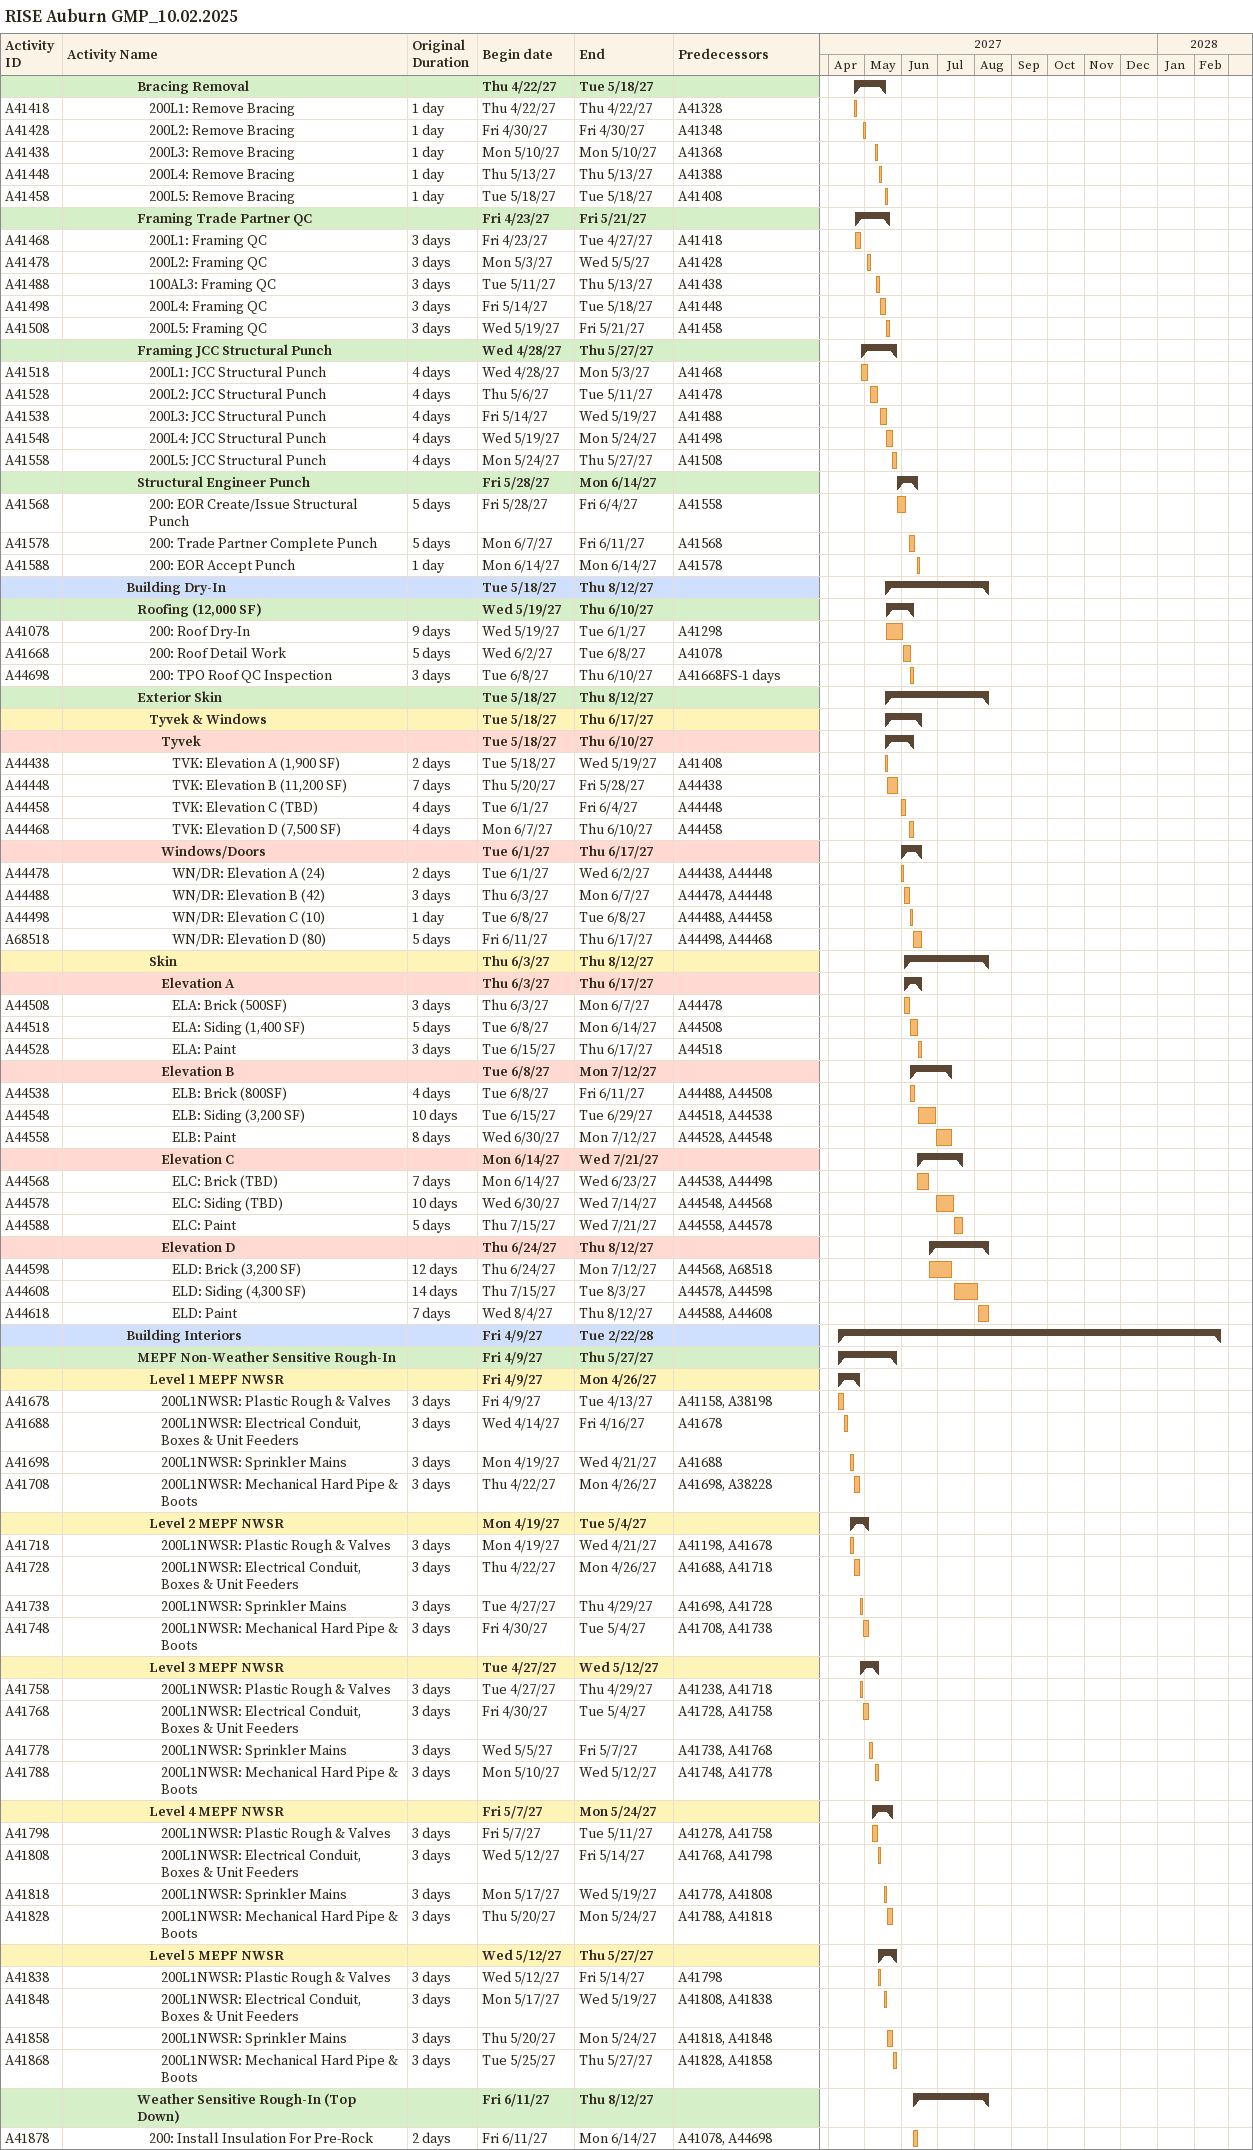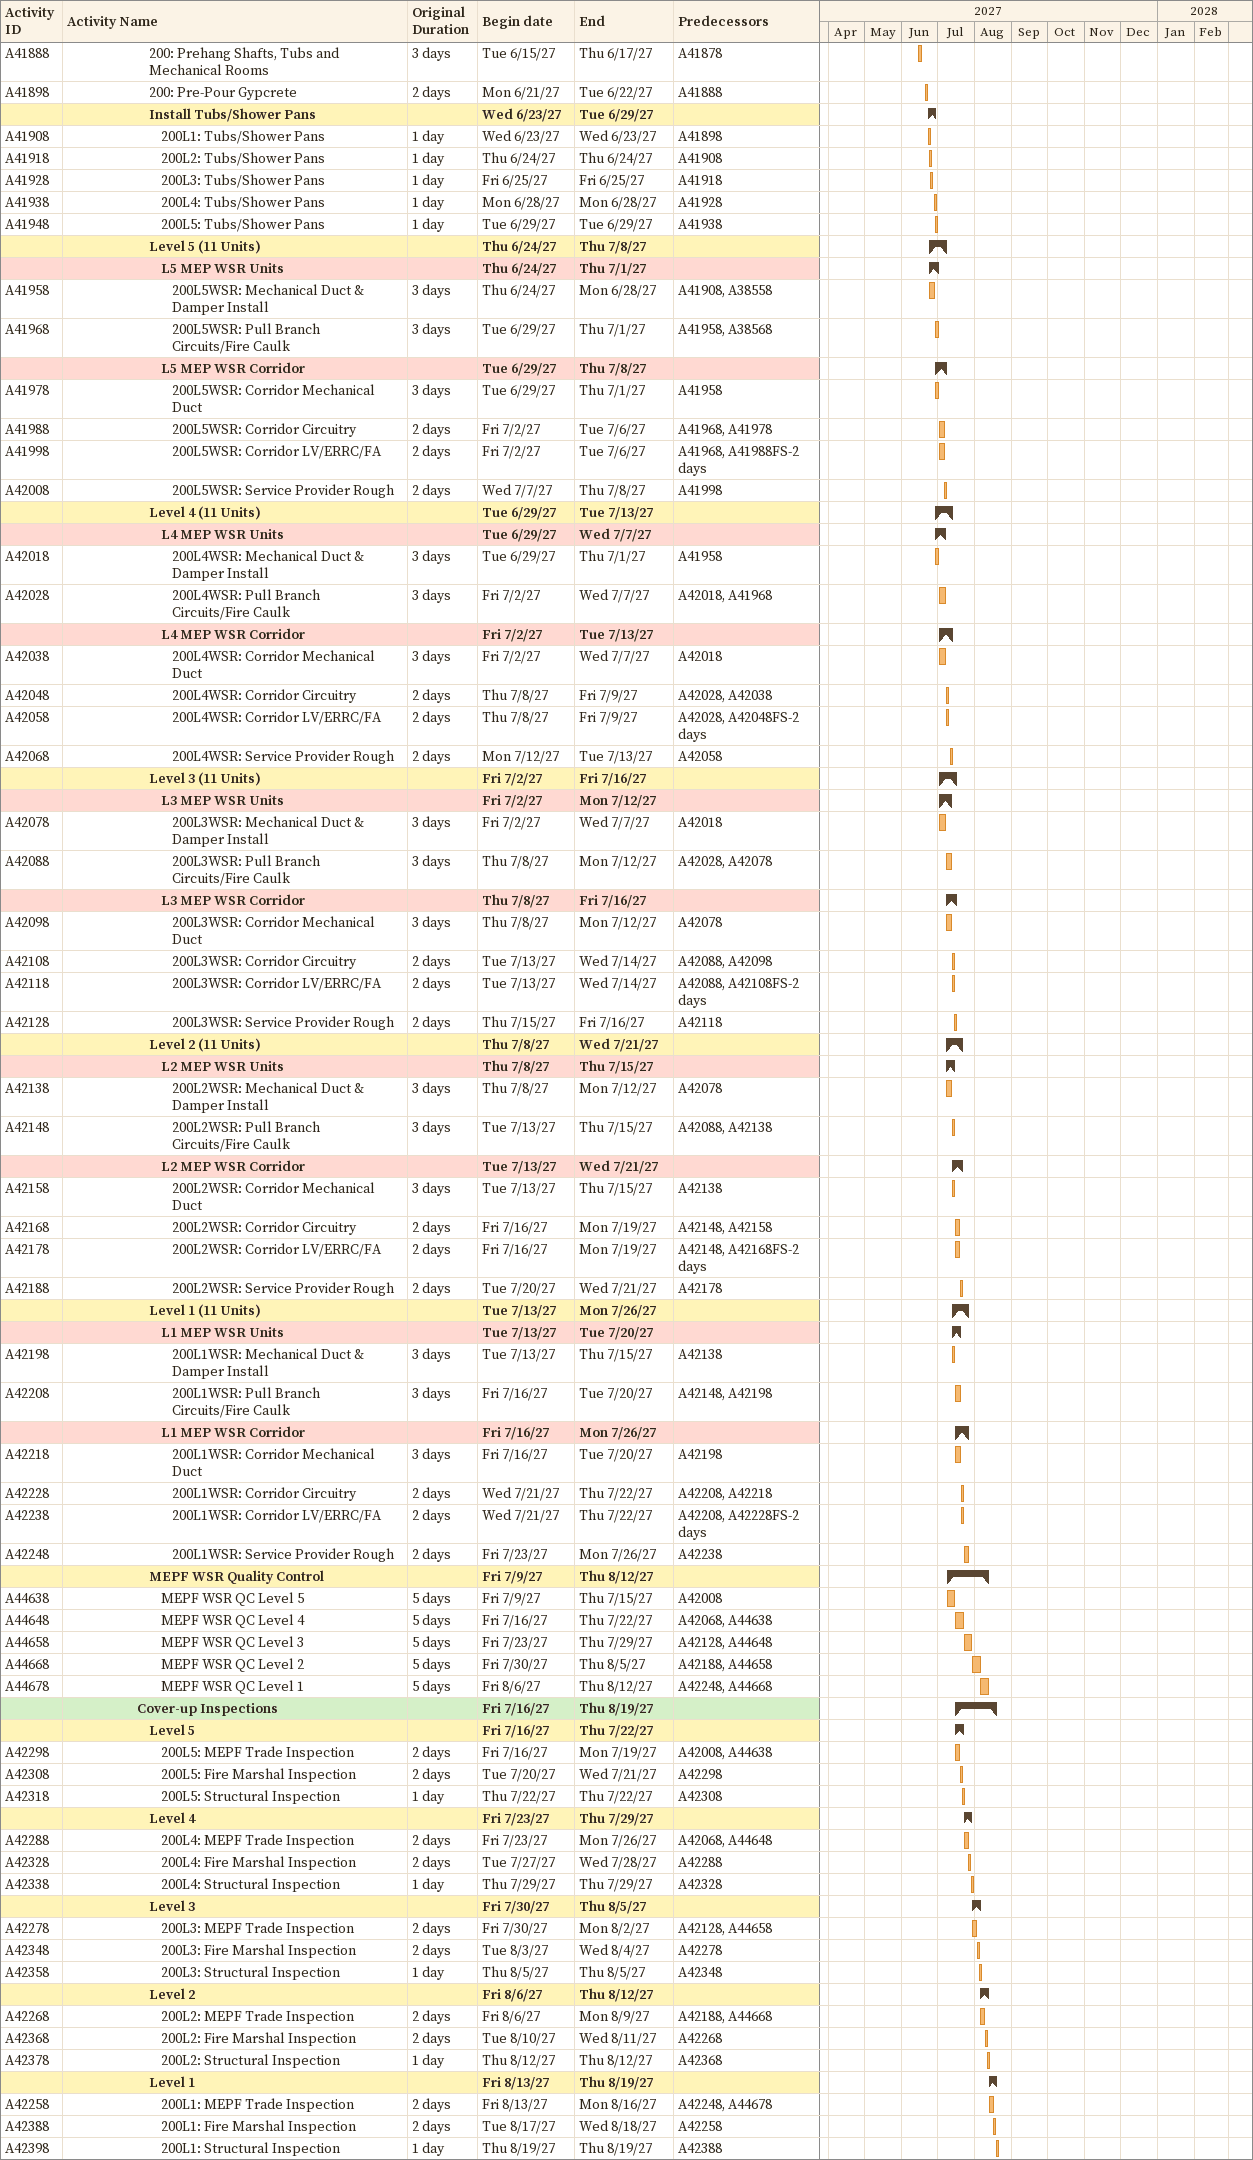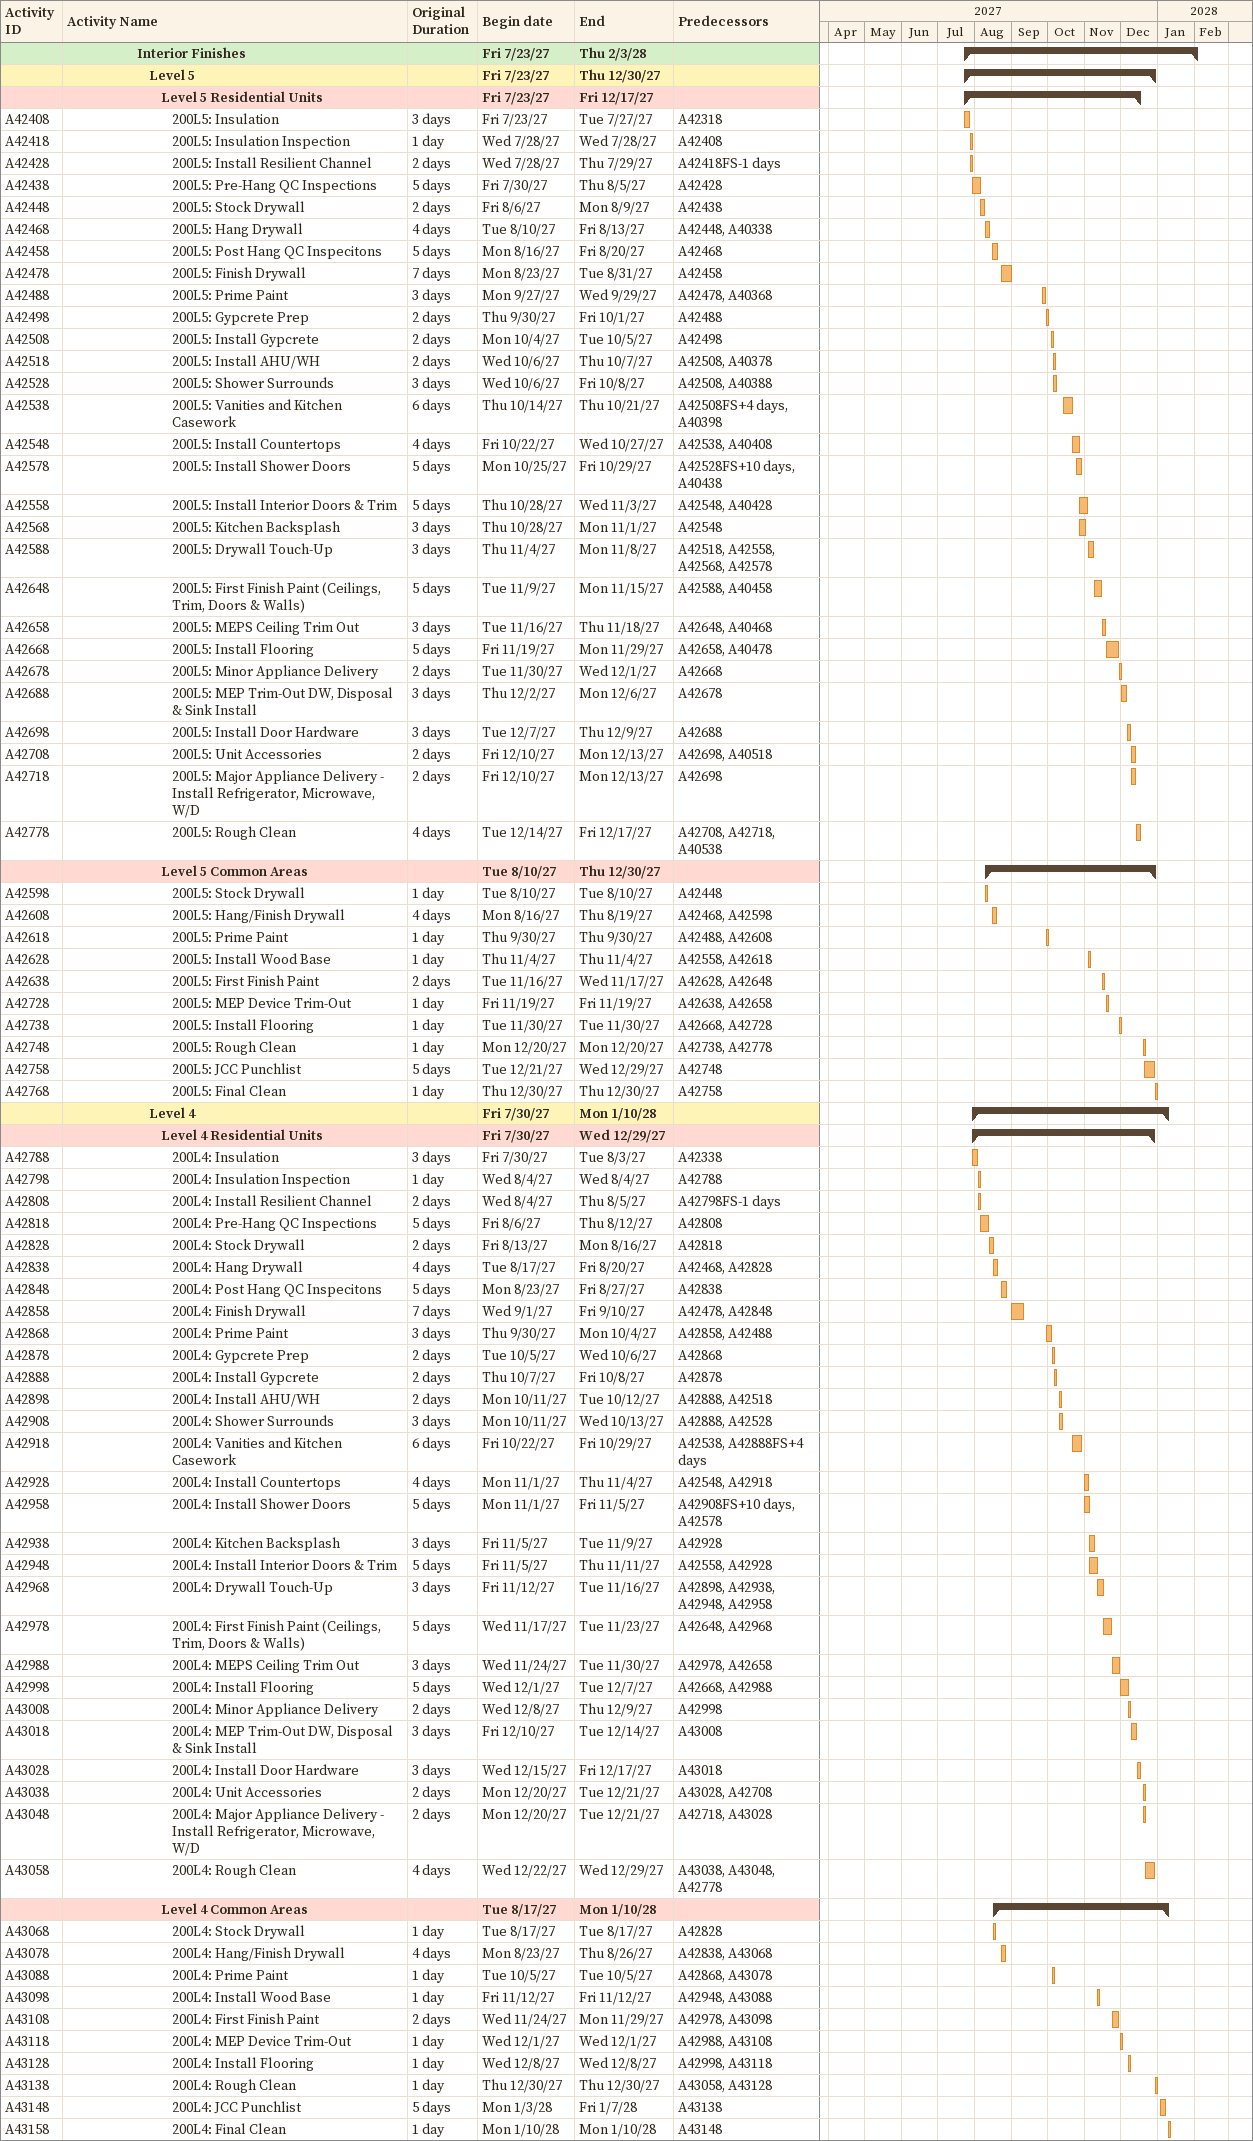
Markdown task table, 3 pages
RISE Auburn GMP_10.02.2025

| ID | Level | Task | Original duration | Start | Finish | Predecessors |
|---|---|---|---|---|---|---|
|  | 7 | **Bracing Removal** |  | 2027-04-22 | 2027-05-18 |  |
| A41418 | 8 | 200L1: Remove Bracing | 1d | 2027-04-22 | 2027-04-22 | A41328 |
| A41428 | 8 | 200L2: Remove Bracing | 1d | 2027-04-30 | 2027-04-30 | A41348 |
| A41438 | 8 | 200L3: Remove Bracing | 1d | 2027-05-10 | 2027-05-10 | A41368 |
| A41448 | 8 | 200L4: Remove Bracing | 1d | 2027-05-13 | 2027-05-13 | A41388 |
| A41458 | 8 | 200L5: Remove Bracing | 1d | 2027-05-18 | 2027-05-18 | A41408 |
|  | 7 | **Framing Trade Partner QC** |  | 2027-04-23 | 2027-05-21 |  |
| A41468 | 8 | 200L1: Framing QC | 3d | 2027-04-23 | 2027-04-27 | A41418 |
| A41478 | 8 | 200L2: Framing QC | 3d | 2027-05-03 | 2027-05-05 | A41428 |
| A41488 | 8 | 100AL3: Framing QC | 3d | 2027-05-11 | 2027-05-13 | A41438 |
| A41498 | 8 | 200L4: Framing QC | 3d | 2027-05-14 | 2027-05-18 | A41448 |
| A41508 | 8 | 200L5: Framing QC | 3d | 2027-05-19 | 2027-05-21 | A41458 |
|  | 7 | **Framing JCC Structural Punch** |  | 2027-04-28 | 2027-05-27 |  |
| A41518 | 8 | 200L1: JCC Structural Punch | 4d | 2027-04-28 | 2027-05-03 | A41468 |
| A41528 | 8 | 200L2: JCC Structural Punch | 4d | 2027-05-06 | 2027-05-11 | A41478 |
| A41538 | 8 | 200L3: JCC Structural Punch | 4d | 2027-05-14 | 2027-05-19 | A41488 |
| A41548 | 8 | 200L4: JCC Structural Punch | 4d | 2027-05-19 | 2027-05-24 | A41498 |
| A41558 | 8 | 200L5: JCC Structural Punch | 4d | 2027-05-24 | 2027-05-27 | A41508 |
|  | 7 | **Structural Engineer Punch** |  | 2027-05-28 | 2027-06-14 |  |
| A41568 | 8 | 200: EOR Create/Issue Structural Punch | 5d | 2027-05-28 | 2027-06-04 | A41558 |
| A41578 | 8 | 200: Trade Partner Complete Punch | 5d | 2027-06-07 | 2027-06-11 | A41568 |
| A41588 | 8 | 200: EOR Accept Punch | 1d | 2027-06-14 | 2027-06-14 | A41578 |
|  | 6 | **Building Dry-In** |  | 2027-05-18 | 2027-08-12 |  |
|  | 7 | **Roofing (12,000 SF)** |  | 2027-05-19 | 2027-06-10 |  |
| A41078 | 8 | 200: Roof Dry-In | 9d | 2027-05-19 | 2027-06-01 | A41298 |
| A41668 | 8 | 200: Roof Detail Work | 5d | 2027-06-02 | 2027-06-08 | A41078 |
| A44698 | 8 | 200: TPO Roof QC Inspection | 3d | 2027-06-08 | 2027-06-10 | A41668FS-1d |
|  | 7 | **Exterior Skin** |  | 2027-05-18 | 2027-08-12 |  |
|  | 8 | **Tyvek & Windows** |  | 2027-05-18 | 2027-06-17 |  |
|  | 9 | **Tyvek** |  | 2027-05-18 | 2027-06-10 |  |
| A44438 | 10 | TVK: Elevation A (1,900 SF) | 2d | 2027-05-18 | 2027-05-19 | A41408 |
| A44448 | 10 | TVK: Elevation B (11,200 SF) | 7d | 2027-05-20 | 2027-05-28 | A44438 |
| A44458 | 10 | TVK: Elevation C (TBD) | 4d | 2027-06-01 | 2027-06-04 | A44448 |
| A44468 | 10 | TVK: Elevation D (7,500 SF) | 4d | 2027-06-07 | 2027-06-10 | A44458 |
|  | 9 | **Windows/Doors** |  | 2027-06-01 | 2027-06-17 |  |
| A44478 | 10 | WN/DR: Elevation A (24) | 2d | 2027-06-01 | 2027-06-02 | A44438, A44448 |
| A44488 | 10 | WN/DR: Elevation B (42) | 3d | 2027-06-03 | 2027-06-07 | A44478, A44448 |
| A44498 | 10 | WN/DR: Elevation C (10) | 1d | 2027-06-08 | 2027-06-08 | A44488, A44458 |
| A68518 | 10 | WN/DR: Elevation D (80) | 5d | 2027-06-11 | 2027-06-17 | A44498, A44468 |
|  | 8 | **Skin** |  | 2027-06-03 | 2027-08-12 |  |
|  | 9 | **Elevation A** |  | 2027-06-03 | 2027-06-17 |  |
| A44508 | 10 | ELA: Brick (500SF) | 3d | 2027-06-03 | 2027-06-07 | A44478 |
| A44518 | 10 | ELA: Siding (1,400 SF) | 5d | 2027-06-08 | 2027-06-14 | A44508 |
| A44528 | 10 | ELA: Paint | 3d | 2027-06-15 | 2027-06-17 | A44518 |
|  | 9 | **Elevation B** |  | 2027-06-08 | 2027-07-12 |  |
| A44538 | 10 | ELB: Brick (800SF) | 4d | 2027-06-08 | 2027-06-11 | A44488, A44508 |
| A44548 | 10 | ELB: Siding (3,200 SF) | 10d | 2027-06-15 | 2027-06-29 | A44518, A44538 |
| A44558 | 10 | ELB: Paint | 8d | 2027-06-30 | 2027-07-12 | A44528, A44548 |
|  | 9 | **Elevation C** |  | 2027-06-14 | 2027-07-21 |  |
| A44568 | 10 | ELC: Brick (TBD) | 7d | 2027-06-14 | 2027-06-23 | A44538, A44498 |
| A44578 | 10 | ELC: Siding (TBD) | 10d | 2027-06-30 | 2027-07-14 | A44548, A44568 |
| A44588 | 10 | ELC: Paint | 5d | 2027-07-15 | 2027-07-21 | A44558, A44578 |
|  | 9 | **Elevation D** |  | 2027-06-24 | 2027-08-12 |  |
| A44598 | 10 | ELD: Brick (3,200 SF) | 12d | 2027-06-24 | 2027-07-12 | A44568, A68518 |
| A44608 | 10 | ELD: Siding (4,300 SF) | 14d | 2027-07-15 | 2027-08-03 | A44578, A44598 |
| A44618 | 10 | ELD: Paint | 7d | 2027-08-04 | 2027-08-12 | A44588, A44608 |
|  | 6 | **Building Interiors** |  | 2027-04-09 | 2028-02-22 |  |
|  | 7 | **MEPF Non-Weather Sensitive Rough-In** |  | 2027-04-09 | 2027-05-27 |  |
|  | 8 | **Level 1 MEPF NWSR** |  | 2027-04-09 | 2027-04-26 |  |
| A41678 | 9 | 200L1NWSR: Plastic Rough & Valves | 3d | 2027-04-09 | 2027-04-13 | A41158, A38198 |
| A41688 | 9 | 200L1NWSR: Electrical Conduit, Boxes & Unit Feeders | 3d | 2027-04-14 | 2027-04-16 | A41678 |
| A41698 | 9 | 200L1NWSR: Sprinkler Mains | 3d | 2027-04-19 | 2027-04-21 | A41688 |
| A41708 | 9 | 200L1NWSR: Mechanical Hard Pipe & Boots | 3d | 2027-04-22 | 2027-04-26 | A41698, A38228 |
|  | 8 | **Level 2 MEPF NWSR** |  | 2027-04-19 | 2027-05-04 |  |
| A41718 | 9 | 200L1NWSR: Plastic Rough & Valves | 3d | 2027-04-19 | 2027-04-21 | A41198, A41678 |
| A41728 | 9 | 200L1NWSR: Electrical Conduit, Boxes & Unit Feeders | 3d | 2027-04-22 | 2027-04-26 | A41688, A41718 |
| A41738 | 9 | 200L1NWSR: Sprinkler Mains | 3d | 2027-04-27 | 2027-04-29 | A41698, A41728 |
| A41748 | 9 | 200L1NWSR: Mechanical Hard Pipe & Boots | 3d | 2027-04-30 | 2027-05-04 | A41708, A41738 |
|  | 8 | **Level 3 MEPF NWSR** |  | 2027-04-27 | 2027-05-12 |  |
| A41758 | 9 | 200L1NWSR: Plastic Rough & Valves | 3d | 2027-04-27 | 2027-04-29 | A41238, A41718 |
| A41768 | 9 | 200L1NWSR: Electrical Conduit, Boxes & Unit Feeders | 3d | 2027-04-30 | 2027-05-04 | A41728, A41758 |
| A41778 | 9 | 200L1NWSR: Sprinkler Mains | 3d | 2027-05-05 | 2027-05-07 | A41738, A41768 |
| A41788 | 9 | 200L1NWSR: Mechanical Hard Pipe & Boots | 3d | 2027-05-10 | 2027-05-12 | A41748, A41778 |
|  | 8 | **Level 4 MEPF NWSR** |  | 2027-05-07 | 2027-05-24 |  |
| A41798 | 9 | 200L1NWSR: Plastic Rough & Valves | 3d | 2027-05-07 | 2027-05-11 | A41278, A41758 |
| A41808 | 9 | 200L1NWSR: Electrical Conduit, Boxes & Unit Feeders | 3d | 2027-05-12 | 2027-05-14 | A41768, A41798 |
| A41818 | 9 | 200L1NWSR: Sprinkler Mains | 3d | 2027-05-17 | 2027-05-19 | A41778, A41808 |
| A41828 | 9 | 200L1NWSR: Mechanical Hard Pipe & Boots | 3d | 2027-05-20 | 2027-05-24 | A41788, A41818 |
|  | 8 | **Level 5 MEPF NWSR** |  | 2027-05-12 | 2027-05-27 |  |
| A41838 | 9 | 200L1NWSR: Plastic Rough & Valves | 3d | 2027-05-12 | 2027-05-14 | A41798 |
| A41848 | 9 | 200L1NWSR: Electrical Conduit, Boxes & Unit Feeders | 3d | 2027-05-17 | 2027-05-19 | A41808, A41838 |
| A41858 | 9 | 200L1NWSR: Sprinkler Mains | 3d | 2027-05-20 | 2027-05-24 | A41818, A41848 |
| A41868 | 9 | 200L1NWSR: Mechanical Hard Pipe & Boots | 3d | 2027-05-25 | 2027-05-27 | A41828, A41858 |
|  | 7 | **Weather Sensitive Rough-In (Top Down)** |  | 2027-06-11 | 2027-08-12 |  |
| A41878 | 8 | 200: Install Insulation For Pre-Rock | 2d | 2027-06-11 | 2027-06-14 | A41078, A44698 |
| A41888 | 8 | 200: Prehang Shafts, Tubs and Mechanical Rooms | 3d | 2027-06-15 | 2027-06-17 | A41878 |
| A41898 | 8 | 200: Pre-Pour Gypcrete | 2d | 2027-06-21 | 2027-06-22 | A41888 |
|  | 8 | **Install Tubs/Shower Pans** |  | 2027-06-23 | 2027-06-29 |  |
| A41908 | 9 | 200L1: Tubs/Shower Pans | 1d | 2027-06-23 | 2027-06-23 | A41898 |
| A41918 | 9 | 200L2: Tubs/Shower Pans | 1d | 2027-06-24 | 2027-06-24 | A41908 |
| A41928 | 9 | 200L3: Tubs/Shower Pans | 1d | 2027-06-25 | 2027-06-25 | A41918 |
| A41938 | 9 | 200L4: Tubs/Shower Pans | 1d | 2027-06-28 | 2027-06-28 | A41928 |
| A41948 | 9 | 200L5: Tubs/Shower Pans | 1d | 2027-06-29 | 2027-06-29 | A41938 |
|  | 8 | **Level 5 (11 Units)** |  | 2027-06-24 | 2027-07-08 |  |
|  | 9 | **L5 MEP WSR Units** |  | 2027-06-24 | 2027-07-01 |  |
| A41958 | 10 | 200L5WSR: Mechanical Duct & Damper Install | 3d | 2027-06-24 | 2027-06-28 | A41908, A38558 |
| A41968 | 10 | 200L5WSR: Pull Branch Circuits/Fire Caulk | 3d | 2027-06-29 | 2027-07-01 | A41958, A38568 |
|  | 9 | **L5 MEP WSR Corridor** |  | 2027-06-29 | 2027-07-08 |  |
| A41978 | 10 | 200L5WSR: Corridor Mechanical Duct | 3d | 2027-06-29 | 2027-07-01 | A41958 |
| A41988 | 10 | 200L5WSR: Corridor Circuitry | 2d | 2027-07-02 | 2027-07-06 | A41968, A41978 |
| A41998 | 10 | 200L5WSR: Corridor LV/ERRC/FA | 2d | 2027-07-02 | 2027-07-06 | A41968, A41988FS-2d |
| A42008 | 10 | 200L5WSR: Service Provider Rough | 2d | 2027-07-07 | 2027-07-08 | A41998 |
|  | 8 | **Level 4 (11 Units)** |  | 2027-06-29 | 2027-07-13 |  |
|  | 9 | **L4 MEP WSR Units** |  | 2027-06-29 | 2027-07-07 |  |
| A42018 | 10 | 200L4WSR: Mechanical Duct & Damper Install | 3d | 2027-06-29 | 2027-07-01 | A41958 |
| A42028 | 10 | 200L4WSR: Pull Branch Circuits/Fire Caulk | 3d | 2027-07-02 | 2027-07-07 | A42018, A41968 |
|  | 9 | **L4 MEP WSR Corridor** |  | 2027-07-02 | 2027-07-13 |  |
| A42038 | 10 | 200L4WSR: Corridor Mechanical Duct | 3d | 2027-07-02 | 2027-07-07 | A42018 |
| A42048 | 10 | 200L4WSR: Corridor Circuitry | 2d | 2027-07-08 | 2027-07-09 | A42028, A42038 |
| A42058 | 10 | 200L4WSR: Corridor LV/ERRC/FA | 2d | 2027-07-08 | 2027-07-09 | A42028, A42048FS-2d |
| A42068 | 10 | 200L4WSR: Service Provider Rough | 2d | 2027-07-12 | 2027-07-13 | A42058 |
|  | 8 | **Level 3 (11 Units)** |  | 2027-07-02 | 2027-07-16 |  |
|  | 9 | **L3 MEP WSR Units** |  | 2027-07-02 | 2027-07-12 |  |
| A42078 | 10 | 200L3WSR: Mechanical Duct & Damper Install | 3d | 2027-07-02 | 2027-07-07 | A42018 |
| A42088 | 10 | 200L3WSR: Pull Branch Circuits/Fire Caulk | 3d | 2027-07-08 | 2027-07-12 | A42028, A42078 |
|  | 9 | **L3 MEP WSR Corridor** |  | 2027-07-08 | 2027-07-16 |  |
| A42098 | 10 | 200L3WSR: Corridor Mechanical Duct | 3d | 2027-07-08 | 2027-07-12 | A42078 |
| A42108 | 10 | 200L3WSR: Corridor Circuitry | 2d | 2027-07-13 | 2027-07-14 | A42088, A42098 |
| A42118 | 10 | 200L3WSR: Corridor LV/ERRC/FA | 2d | 2027-07-13 | 2027-07-14 | A42088, A42108FS-2d |
| A42128 | 10 | 200L3WSR: Service Provider Rough | 2d | 2027-07-15 | 2027-07-16 | A42118 |
|  | 8 | **Level 2 (11 Units)** |  | 2027-07-08 | 2027-07-21 |  |
|  | 9 | **L2 MEP WSR Units** |  | 2027-07-08 | 2027-07-15 |  |
| A42138 | 10 | 200L2WSR: Mechanical Duct & Damper Install | 3d | 2027-07-08 | 2027-07-12 | A42078 |
| A42148 | 10 | 200L2WSR: Pull Branch Circuits/Fire Caulk | 3d | 2027-07-13 | 2027-07-15 | A42088, A42138 |
|  | 9 | **L2 MEP WSR Corridor** |  | 2027-07-13 | 2027-07-21 |  |
| A42158 | 10 | 200L2WSR: Corridor Mechanical Duct | 3d | 2027-07-13 | 2027-07-15 | A42138 |
| A42168 | 10 | 200L2WSR: Corridor Circuitry | 2d | 2027-07-16 | 2027-07-19 | A42148, A42158 |
| A42178 | 10 | 200L2WSR: Corridor LV/ERRC/FA | 2d | 2027-07-16 | 2027-07-19 | A42148, A42168FS-2d |
| A42188 | 10 | 200L2WSR: Service Provider Rough | 2d | 2027-07-20 | 2027-07-21 | A42178 |
|  | 8 | **Level 1 (11 Units)** |  | 2027-07-13 | 2027-07-26 |  |
|  | 9 | **L1 MEP WSR Units** |  | 2027-07-13 | 2027-07-20 |  |
| A42198 | 10 | 200L1WSR: Mechanical Duct & Damper Install | 3d | 2027-07-13 | 2027-07-15 | A42138 |
| A42208 | 10 | 200L1WSR: Pull Branch Circuits/Fire Caulk | 3d | 2027-07-16 | 2027-07-20 | A42148, A42198 |
|  | 9 | **L1 MEP WSR Corridor** |  | 2027-07-16 | 2027-07-26 |  |
| A42218 | 10 | 200L1WSR: Corridor Mechanical Duct | 3d | 2027-07-16 | 2027-07-20 | A42198 |
| A42228 | 10 | 200L1WSR: Corridor Circuitry | 2d | 2027-07-21 | 2027-07-22 | A42208, A42218 |
| A42238 | 10 | 200L1WSR: Corridor LV/ERRC/FA | 2d | 2027-07-21 | 2027-07-22 | A42208, A42228FS-2d |
| A42248 | 10 | 200L1WSR: Service Provider Rough | 2d | 2027-07-23 | 2027-07-26 | A42238 |
|  | 8 | **MEPF WSR Quality Control** |  | 2027-07-09 | 2027-08-12 |  |
| A44638 | 9 | MEPF WSR QC Level 5 | 5d | 2027-07-09 | 2027-07-15 | A42008 |
| A44648 | 9 | MEPF WSR QC Level 4 | 5d | 2027-07-16 | 2027-07-22 | A42068, A44638 |
| A44658 | 9 | MEPF WSR QC Level 3 | 5d | 2027-07-23 | 2027-07-29 | A42128, A44648 |
| A44668 | 9 | MEPF WSR QC Level 2 | 5d | 2027-07-30 | 2027-08-05 | A42188, A44658 |
| A44678 | 9 | MEPF WSR QC Level 1 | 5d | 2027-08-06 | 2027-08-12 | A42248, A44668 |
|  | 7 | **Cover-up Inspections** |  | 2027-07-16 | 2027-08-19 |  |
|  | 8 | **Level 5** |  | 2027-07-16 | 2027-07-22 |  |
| A42298 | 9 | 200L5: MEPF Trade Inspection | 2d | 2027-07-16 | 2027-07-19 | A42008, A44638 |
| A42308 | 9 | 200L5: Fire Marshal Inspection | 2d | 2027-07-20 | 2027-07-21 | A42298 |
| A42318 | 9 | 200L5: Structural Inspection | 1d | 2027-07-22 | 2027-07-22 | A42308 |
|  | 8 | **Level 4** |  | 2027-07-23 | 2027-07-29 |  |
| A42288 | 9 | 200L4: MEPF Trade Inspection | 2d | 2027-07-23 | 2027-07-26 | A42068, A44648 |
| A42328 | 9 | 200L4: Fire Marshal Inspection | 2d | 2027-07-27 | 2027-07-28 | A42288 |
| A42338 | 9 | 200L4: Structural Inspection | 1d | 2027-07-29 | 2027-07-29 | A42328 |
|  | 8 | **Level 3** |  | 2027-07-30 | 2027-08-05 |  |
| A42278 | 9 | 200L3: MEPF Trade Inspection | 2d | 2027-07-30 | 2027-08-02 | A42128, A44658 |
| A42348 | 9 | 200L3: Fire Marshal Inspection | 2d | 2027-08-03 | 2027-08-04 | A42278 |
| A42358 | 9 | 200L3: Structural Inspection | 1d | 2027-08-05 | 2027-08-05 | A42348 |
|  | 8 | **Level 2** |  | 2027-08-06 | 2027-08-12 |  |
| A42268 | 9 | 200L2: MEPF Trade Inspection | 2d | 2027-08-06 | 2027-08-09 | A42188, A44668 |
| A42368 | 9 | 200L2: Fire Marshal Inspection | 2d | 2027-08-10 | 2027-08-11 | A42268 |
| A42378 | 9 | 200L2: Structural Inspection | 1d | 2027-08-12 | 2027-08-12 | A42368 |
|  | 8 | **Level 1** |  | 2027-08-13 | 2027-08-19 |  |
| A42258 | 9 | 200L1: MEPF Trade Inspection | 2d | 2027-08-13 | 2027-08-16 | A42248, A44678 |
| A42388 | 9 | 200L1: Fire Marshal Inspection | 2d | 2027-08-17 | 2027-08-18 | A42258 |
| A42398 | 9 | 200L1: Structural Inspection | 1d | 2027-08-19 | 2027-08-19 | A42388 |
|  | 7 | **Interior Finishes** |  | 2027-07-23 | 2028-02-03 |  |
|  | 8 | **Level 5** |  | 2027-07-23 | 2027-12-30 |  |
|  | 9 | **Level 5 Residential Units** |  | 2027-07-23 | 2027-12-17 |  |
| A42408 | 10 | 200L5: Insulation | 3d | 2027-07-23 | 2027-07-27 | A42318 |
| A42418 | 10 | 200L5: Insulation Inspection | 1d | 2027-07-28 | 2027-07-28 | A42408 |
| A42428 | 10 | 200L5: Install Resilient Channel | 2d | 2027-07-28 | 2027-07-29 | A42418FS-1d |
| A42438 | 10 | 200L5: Pre-Hang QC Inspections | 5d | 2027-07-30 | 2027-08-05 | A42428 |
| A42448 | 10 | 200L5: Stock Drywall | 2d | 2027-08-06 | 2027-08-09 | A42438 |
| A42468 | 10 | 200L5: Hang Drywall | 4d | 2027-08-10 | 2027-08-13 | A42448, A40338 |
| A42458 | 10 | 200L5: Post Hang QC Inspecitons | 5d | 2027-08-16 | 2027-08-20 | A42468 |
| A42478 | 10 | 200L5: Finish Drywall | 7d | 2027-08-23 | 2027-08-31 | A42458 |
| A42488 | 10 | 200L5: Prime Paint | 3d | 2027-09-27 | 2027-09-29 | A42478, A40368 |
| A42498 | 10 | 200L5: Gypcrete Prep | 2d | 2027-09-30 | 2027-10-01 | A42488 |
| A42508 | 10 | 200L5: Install Gypcrete | 2d | 2027-10-04 | 2027-10-05 | A42498 |
| A42518 | 10 | 200L5: Install AHU/WH | 2d | 2027-10-06 | 2027-10-07 | A42508, A40378 |
| A42528 | 10 | 200L5: Shower Surrounds | 3d | 2027-10-06 | 2027-10-08 | A42508, A40388 |
| A42538 | 10 | 200L5: Vanities and Kitchen Casework | 6d | 2027-10-14 | 2027-10-21 | A42508FS+4d, A40398 |
| A42548 | 10 | 200L5: Install Countertops | 4d | 2027-10-22 | 2027-10-27 | A42538, A40408 |
| A42578 | 10 | 200L5: Install Shower Doors | 5d | 2027-10-25 | 2027-10-29 | A42528FS+10d, A40438 |
| A42558 | 10 | 200L5: Install Interior Doors & Trim | 5d | 2027-10-28 | 2027-11-03 | A42548, A40428 |
| A42568 | 10 | 200L5: Kitchen Backsplash | 3d | 2027-10-28 | 2027-11-01 | A42548 |
| A42588 | 10 | 200L5: Drywall Touch-Up | 3d | 2027-11-04 | 2027-11-08 | A42518, A42558, A42568, A42578 |
| A42648 | 10 | 200L5: First Finish Paint (Ceilings, Trim, Doors & Walls) | 5d | 2027-11-09 | 2027-11-15 | A42588, A40458 |
| A42658 | 10 | 200L5: MEPS Ceiling Trim Out | 3d | 2027-11-16 | 2027-11-18 | A42648, A40468 |
| A42668 | 10 | 200L5: Install Flooring | 5d | 2027-11-19 | 2027-11-29 | A42658, A40478 |
| A42678 | 10 | 200L5: Minor Appliance Delivery | 2d | 2027-11-30 | 2027-12-01 | A42668 |
| A42688 | 10 | 200L5: MEP Trim-Out DW, Disposal & Sink Install | 3d | 2027-12-02 | 2027-12-06 | A42678 |
| A42698 | 10 | 200L5: Install Door Hardware | 3d | 2027-12-07 | 2027-12-09 | A42688 |
| A42708 | 10 | 200L5: Unit Accessories | 2d | 2027-12-10 | 2027-12-13 | A42698, A40518 |
| A42718 | 10 | 200L5: Major Appliance Delivery - Install Refrigerator, Microwave, W/D | 2d | 2027-12-10 | 2027-12-13 | A42698 |
| A42778 | 10 | 200L5: Rough Clean | 4d | 2027-12-14 | 2027-12-17 | A42708, A42718, A40538 |
|  | 9 | **Level 5 Common Areas** |  | 2027-08-10 | 2027-12-30 |  |
| A42598 | 10 | 200L5: Stock Drywall | 1d | 2027-08-10 | 2027-08-10 | A42448 |
| A42608 | 10 | 200L5: Hang/Finish Drywall | 4d | 2027-08-16 | 2027-08-19 | A42468, A42598 |
| A42618 | 10 | 200L5: Prime Paint | 1d | 2027-09-30 | 2027-09-30 | A42488, A42608 |
| A42628 | 10 | 200L5: Install Wood Base | 1d | 2027-11-04 | 2027-11-04 | A42558, A42618 |
| A42638 | 10 | 200L5: First Finish Paint | 2d | 2027-11-16 | 2027-11-17 | A42628, A42648 |
| A42728 | 10 | 200L5: MEP Device Trim-Out | 1d | 2027-11-19 | 2027-11-19 | A42638, A42658 |
| A42738 | 10 | 200L5: Install Flooring | 1d | 2027-11-30 | 2027-11-30 | A42668, A42728 |
| A42748 | 10 | 200L5: Rough Clean | 1d | 2027-12-20 | 2027-12-20 | A42738, A42778 |
| A42758 | 10 | 200L5: JCC Punchlist | 5d | 2027-12-21 | 2027-12-29 | A42748 |
| A42768 | 10 | 200L5: Final Clean | 1d | 2027-12-30 | 2027-12-30 | A42758 |
|  | 8 | **Level 4** |  | 2027-07-30 | 2028-01-10 |  |
|  | 9 | **Level 4 Residential Units** |  | 2027-07-30 | 2027-12-29 |  |
| A42788 | 10 | 200L4: Insulation | 3d | 2027-07-30 | 2027-08-03 | A42338 |
| A42798 | 10 | 200L4: Insulation Inspection | 1d | 2027-08-04 | 2027-08-04 | A42788 |
| A42808 | 10 | 200L4: Install Resilient Channel | 2d | 2027-08-04 | 2027-08-05 | A42798FS-1d |
| A42818 | 10 | 200L4: Pre-Hang QC Inspections | 5d | 2027-08-06 | 2027-08-12 | A42808 |
| A42828 | 10 | 200L4: Stock Drywall | 2d | 2027-08-13 | 2027-08-16 | A42818 |
| A42838 | 10 | 200L4: Hang Drywall | 4d | 2027-08-17 | 2027-08-20 | A42468, A42828 |
| A42848 | 10 | 200L4: Post Hang QC Inspecitons | 5d | 2027-08-23 | 2027-08-27 | A42838 |
| A42858 | 10 | 200L4: Finish Drywall | 7d | 2027-09-01 | 2027-09-10 | A42478, A42848 |
| A42868 | 10 | 200L4: Prime Paint | 3d | 2027-09-30 | 2027-10-04 | A42858, A42488 |
| A42878 | 10 | 200L4: Gypcrete Prep | 2d | 2027-10-05 | 2027-10-06 | A42868 |
| A42888 | 10 | 200L4: Install Gypcrete | 2d | 2027-10-07 | 2027-10-08 | A42878 |
| A42898 | 10 | 200L4: Install AHU/WH | 2d | 2027-10-11 | 2027-10-12 | A42888, A42518 |
| A42908 | 10 | 200L4: Shower Surrounds | 3d | 2027-10-11 | 2027-10-13 | A42888, A42528 |
| A42918 | 10 | 200L4: Vanities and Kitchen Casework | 6d | 2027-10-22 | 2027-10-29 | A42538, A42888FS+4d |
| A42928 | 10 | 200L4: Install Countertops | 4d | 2027-11-01 | 2027-11-04 | A42548, A42918 |
| A42958 | 10 | 200L4: Install Shower Doors | 5d | 2027-11-01 | 2027-11-05 | A42908FS+10d, A42578 |
| A42938 | 10 | 200L4: Kitchen Backsplash | 3d | 2027-11-05 | 2027-11-09 | A42928 |
| A42948 | 10 | 200L4: Install Interior Doors & Trim | 5d | 2027-11-05 | 2027-11-11 | A42558, A42928 |
| A42968 | 10 | 200L4: Drywall Touch-Up | 3d | 2027-11-12 | 2027-11-16 | A42898, A42938, A42948, A42958 |
| A42978 | 10 | 200L4: First Finish Paint (Ceilings, Trim, Doors & Walls) | 5d | 2027-11-17 | 2027-11-23 | A42648, A42968 |
| A42988 | 10 | 200L4: MEPS Ceiling Trim Out | 3d | 2027-11-24 | 2027-11-30 | A42978, A42658 |
| A42998 | 10 | 200L4: Install Flooring | 5d | 2027-12-01 | 2027-12-07 | A42668, A42988 |
| A43008 | 10 | 200L4: Minor Appliance Delivery | 2d | 2027-12-08 | 2027-12-09 | A42998 |
| A43018 | 10 | 200L4: MEP Trim-Out DW, Disposal & Sink Install | 3d | 2027-12-10 | 2027-12-14 | A43008 |
| A43028 | 10 | 200L4: Install Door Hardware | 3d | 2027-12-15 | 2027-12-17 | A43018 |
| A43038 | 10 | 200L4: Unit Accessories | 2d | 2027-12-20 | 2027-12-21 | A43028, A42708 |
| A43048 | 10 | 200L4: Major Appliance Delivery - Install Refrigerator, Microwave, W/D | 2d | 2027-12-20 | 2027-12-21 | A42718, A43028 |
| A43058 | 10 | 200L4: Rough Clean | 4d | 2027-12-22 | 2027-12-29 | A43038, A43048, A42778 |
|  | 9 | **Level 4 Common Areas** |  | 2027-08-17 | 2028-01-10 |  |
| A43068 | 10 | 200L4: Stock Drywall | 1d | 2027-08-17 | 2027-08-17 | A42828 |
| A43078 | 10 | 200L4: Hang/Finish Drywall | 4d | 2027-08-23 | 2027-08-26 | A42838, A43068 |
| A43088 | 10 | 200L4: Prime Paint | 1d | 2027-10-05 | 2027-10-05 | A42868, A43078 |
| A43098 | 10 | 200L4: Install Wood Base | 1d | 2027-11-12 | 2027-11-12 | A42948, A43088 |
| A43108 | 10 | 200L4: First Finish Paint | 2d | 2027-11-24 | 2027-11-29 | A42978, A43098 |
| A43118 | 10 | 200L4: MEP Device Trim-Out | 1d | 2027-12-01 | 2027-12-01 | A42988, A43108 |
| A43128 | 10 | 200L4: Install Flooring | 1d | 2027-12-08 | 2027-12-08 | A42998, A43118 |
| A43138 | 10 | 200L4: Rough Clean | 1d | 2027-12-30 | 2027-12-30 | A43058, A43128 |
| A43148 | 10 | 200L4: JCC Punchlist | 5d | 2028-01-03 | 2028-01-07 | A43138 |
| A43158 | 10 | 200L4: Final Clean | 1d | 2028-01-10 | 2028-01-10 | A43148 |
